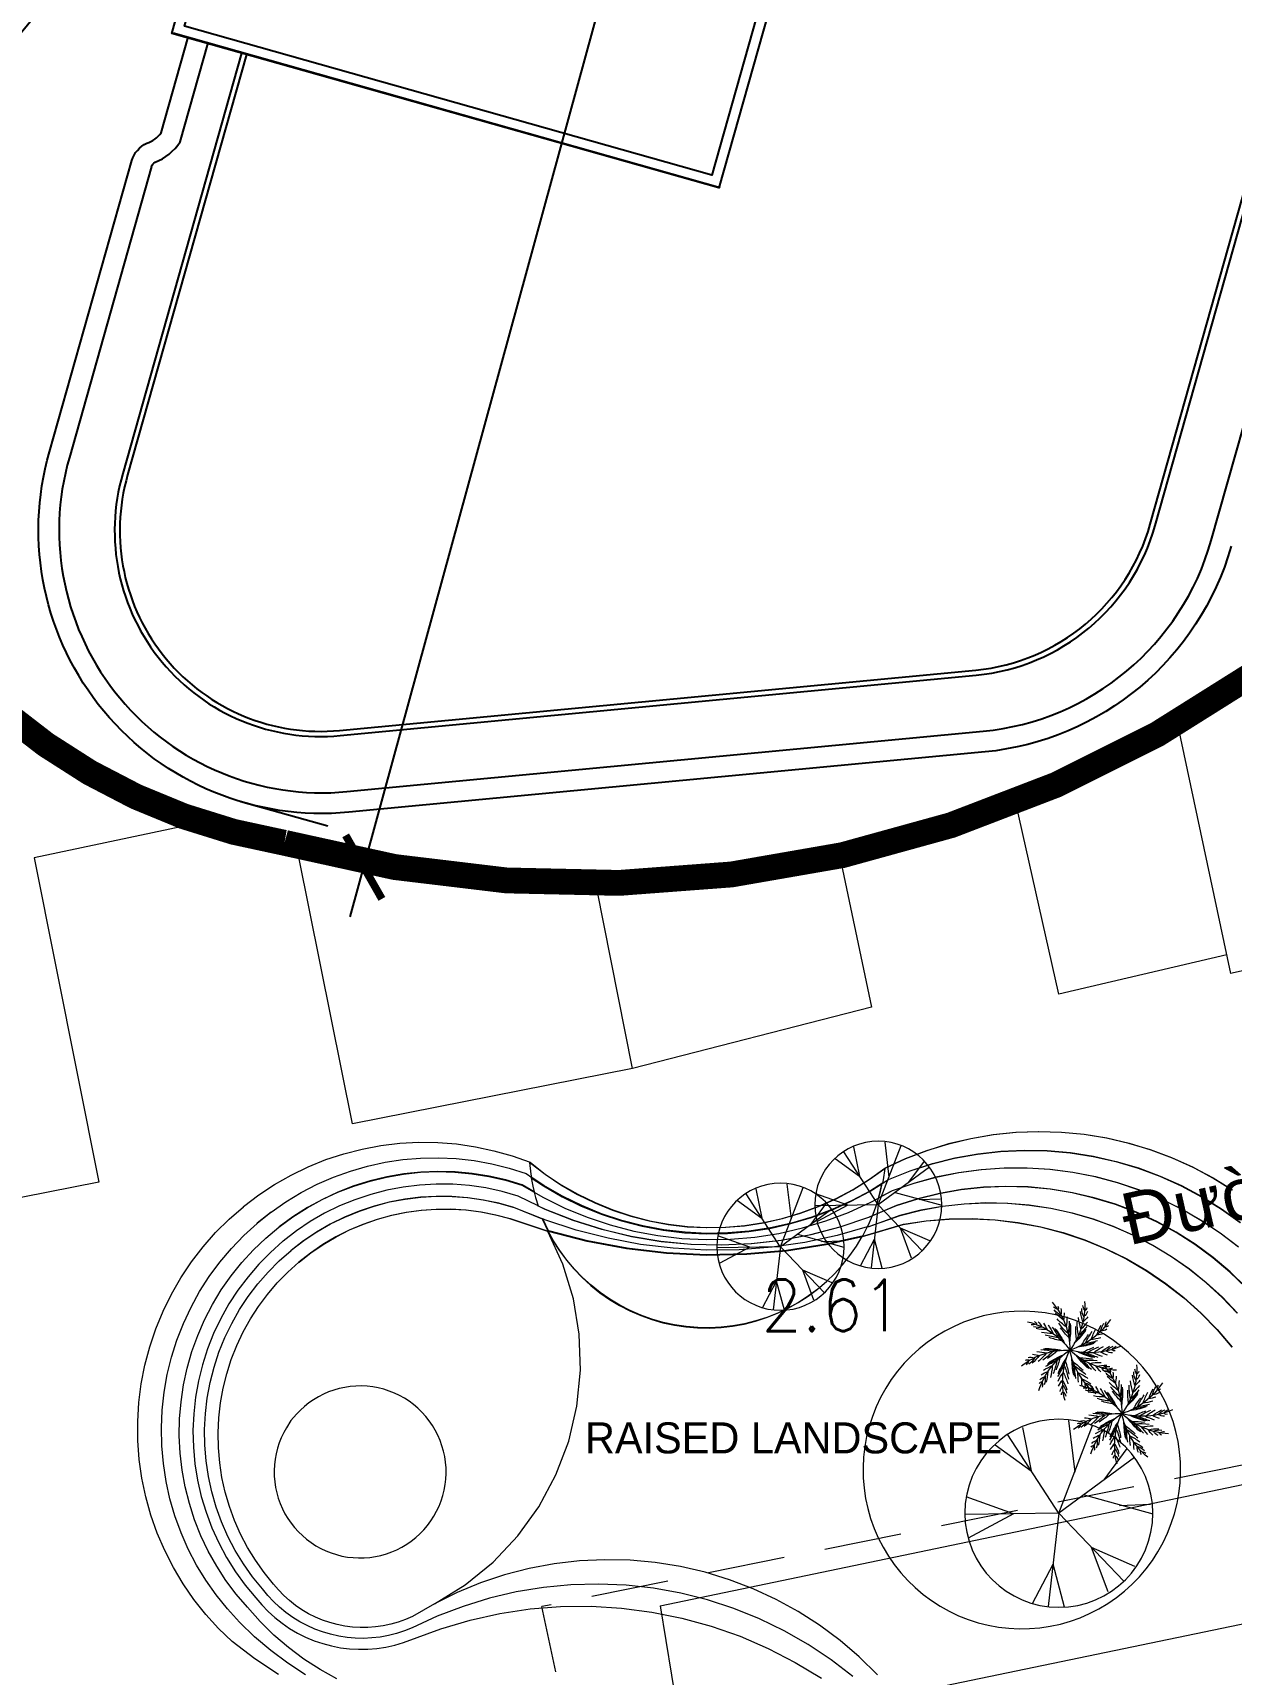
# Model space of a CAD drawing. Header units: millimetres. Extents: x 583747 to 596192, y 2304962 to 2309584.
# Drawn here: x 595643.14 to 595666.33, y 2307236.11 to 2307267.86 of the extents above; entities that cross this region are included whole.
import ezdxf
from ezdxf.enums import TextEntityAlignment as Align
from ezdxf.xclip import XClip

# ---------------------------------------------------------------- set-up
doc = ezdxf.new("R2010")
doc.units = ezdxf.units.MM
doc.set_wipeout_variables(frame=1)
for name, pattern in [('CONTINOUS', [0]), ('DASH', [0.35, 0.25, -0.1]), ('{Long Duong}', [2.3, 1.5, -0.8])]:
    doc.linetypes.add(name, pattern=pattern)
doc.layers.get('DEFPOINTS').update_dxf_attribs({"color": 5})
for name, color, linetype in [('A-ANNO-ROOM', 50, 'Continuous'), ('A-GLAZ', 135, 'Continuous'), ('A-WALL', 11, 'Continuous'), ('A-WALL-PATT', 251, 'Continuous'), ('AFP-KERB-LINE', 2, 'Continuous'), ('ccu11-Dim', 8, 'Continuous'), ('ccu12-Thay', 7, 'Continuous'), ('KT-Kich thuoc', 159, 'Continuous'), ('Xref_NT1+NT2_MBDV Cot vach_220729$0$ccu12-Thay', 7, 'Continuous')]:
    doc.layers.add(name, color=color, linetype=linetype)
doc.layers.add('A-TREES', color=7, linetype='Continuous', lineweight=5, true_color=0x4b833f)
for name, color, linetype, lineweight in [('Code Cao do', 7, 'Continuous', 0), ('D-building block', 8, 'Continuous', 13), ('Duong RG Thua', 7, 'Continuous', 0), ('Ghi chu nha', 7, 'Continuous', 0), ('KT-DV', 7, 'Continuous', 0), ('KT-NEN', 250, 'Continuous', 0), ('KT-Net thay', 7, 'Continuous', 20), ('KT-TMB', 7, 'Continuous', 0), ('Level 15', 7, 'Continuous', 0), ('Long Duong_ Phan Cach chat lieu rair mat', 7, 'Continuous', 0)]:
    doc.layers.add(name, color=color, linetype=linetype, lineweight=lineweight)
doc.styles.add('220126_HDN_HBA typical plan$0$211210_HDN_HBA_TYPICAL PLAN CORE OPT 1$0$HBA-Text', font='GOTHIC.TTF')
doc.styles.add('Arial Narrow', font='ARIALN.TTF')
doc.styles.add('Style-.VnArial', font='')
doc.styles.add('Style-STANDARD', font='STANDARD.shx')
doc.styles.get('Style-.VnArial').set_extended_font_data('.VnArial')
doc.dimstyles.new('CCU_1-1', dxfattribs={"dimtxt": 2, "dimasz": 1, "dimexe": 1, "dimexo": 2, "dimgap": 0.5, "dimtad": 1, "dimdec": 0, "dimdsep": 46, "dimtxsty": 'Arial Narrow', "dimblk": 'ARCHTICK', "dimcen": -1, "dimdle": 1, "dimclrd": 256, "dimclre": 256, "dimclrt": 3, "dimadec": 0, "dimazin": 2, "dimtfac": 0.1, "dimtdec": 0, "dimtix": 1, "dimtmove": 2, "dimatfit": 1, "dimfxl": 1, "dimtvp": 0.833333, "dimtolj": 1, "dimtzin": 12, "dimarcsym": 0})

# ---------------------------------------------------------------- blocks, each defined once
blk = doc.blocks.new('wwww1')
at = {"layer": 'Duong RG Thua', "color": 7, "lineweight": 0}
for p, q in [((595656.793, 2307293.707), (595666.15, 2307249.713)), ((595650.771, 2307289.09), (595659.204, 2307249.057)), ((595654.272, 2307253.671), (595646.642, 2307288.458)), ((595662.826, 2307249.309), (595658.236, 2307269.735)), ((595653.756, 2307252.042), (595654.272, 2307253.671)), ((595681.641, 2307253.044), (595666.15, 2307249.713)), ((595647.917, 2307252.984), (595643, 2307251.946)), ((595649.163, 2307246.805), (595647.917, 2307252.984)), ((595643, 2307251.946), (595644.254, 2307245.673)), ((595654.578, 2307247.87), (595653.756, 2307252.042)), ((595666.08, 2307250.071), (595662.826, 2307249.309)), ((595659.204, 2307249.057), (595654.578, 2307247.87)), ((595654.578, 2307247.87), (595649.163, 2307246.805)), ((595644.254, 2307245.673), (595637.547, 2307244.355)), ((595655.543, 2307234.885), (595695.585, 2307243.169))]:
    blk.add_line(p, q, dxfattribs=at)
at = {"layer": 'Duong RG Thua', "color": 7, "linetype": 'Continuous', "lineweight": 0}
for q in [(595692.977, 2307245.355), (595655.543, 2307234.885)]:
    blk.add_line((595655.113, 2307237.48), q, dxfattribs=at)
at = {"layer": 'Long Duong_ Phan Cach chat lieu rair mat', "color": 4, "linetype": '{Long Duong}', "lineweight": 0}
for p in [(595700.352, 2307247.065), (595666.231, 2307175.504)]:
    blk.add_line(p, (595652.824, 2307237.463), dxfattribs=at)
at = {"layer": 'Code Cao do', "color": 6, "linetype": 'Continuous', "lineweight": 0, "style": 'Style-STANDARD'}
for s, p in [('3.00', (595659.931, 2307265.796)), ('2.88', (595649.006, 2307255.234))]:
    blk.add_text(s, height=1, rotation=359.9973, dxfattribs=at).set_placement(p, align=Align.MIDDLE_LEFT)
at = {"layer": 'Code Cao do', "color": 212, "linetype": 'Continuous', "lineweight": 0, "style": 'Style-STANDARD'}
blk.add_text('2.61', height=1, rotation=359.9973, dxfattribs=at).set_placement((595657.075, 2307243.29), align=Align.MIDDLE_LEFT)
at = {"layer": 'Ghi chu nha', "color": 7, "linetype": 'Continuous', "lineweight": 0, "style": 'Style-.VnArial'}
for s, rotation, p in [('l¸n xe', 359.9973, (595642.866, 2307265.348)), ('l¸n t«n', 359.9973, (595661.769, 2307263.5)), ('§\xadêng bª t«ng', 12.6993, (595668.685, 2307245.975))]:
    blk.add_text(s, height=1, rotation=rotation, dxfattribs=at).set_placement(p, align=Align.MIDDLE_CENTER)
blk = doc.blocks.new('NEN')
at = {"layer": 'Level 15', "color": 240, "linetype": 'DASH', "lineweight": 13, "ltscale": 5, "true_color": 0xed1f24, "const_width": 0.5, "flags": 128}
blk.add_lwpolyline([(595682.634, 2307317.629), (595677.108, 2307338.736), (595668.702, 2307341.648), (595657.199, 2307332.945), (595633.733, 2307315.075), (595610.101, 2307298.024, 0.685011), (595643.311, 2307173.379), (595664.098, 2307171.161), (595705.748, 2307172.441), (595712.065, 2307180.508), (595682.634, 2307317.629)], format="xyb", close=True, dxfattribs=at)
at = {"layer": 'Level 15', "color": 152, "linetype": 'DASH', "lineweight": 13, "ltscale": 5, "true_color": 0x2776bb, "const_width": 0.01, "flags": 128}
blk.add_lwpolyline([(595676.796, 2307316.238), (595672.115, 2307334.115), (595669.766, 2307334.929), (595660.826, 2307328.166), (595637.307, 2307310.255), (595613.624, 2307293.167, 0.684877), (595643.957, 2307179.345), (595664.326, 2307177.171), (595702.756, 2307178.352), (595705.609, 2307181.996)], format="xyb", close=True, dxfattribs=at)
blk = doc.blocks.new('road')
at = {"layer": 'AFP-KERB-LINE', "elevation": 0}
blk.add_lwpolyline([(3572174, 1147849), (3572047, 1147798), (3551626, 1142723, -0.685086), (3475557, 1251490)], format="xyb", dxfattribs=at)
blk = doc.blocks.new('Raised Landscape')
blk.add_lwpolyline([(25037, 4493), (25038, 4492), (25822, 4228), (26622, 4017), (27434, 3861), (28255, 3759), (29081, 3714), (29908, 3725), (30732, 3791), (31493, 3905)])
at = {"layer": 'D-building block', "linetype": 'CONTINOUS', "ltscale": 10000}
for points in [[(18798, -4215), (18334, -3858), (17896, -3469), (17636, -3177), (17395, -2868), (17175, -2543), (16977, -2205), (16802, -1854), (16651, -1493), (16523, -1122), (16421, -744), (16344, -360), (16293, 29), (16267, 420), (16268, 812), (16294, 1203), (16346, 1591), (16424, 1976), (16527, 2354), (16655, 2724), (16807, 3085), (16983, 3436), (17182, 3773), (17402, 4097), (17644, 4406), (17905, 4698), (18185, 4972), (18483, 5227), (18797, 5461), (18803, 5466), (19132, 5679), (19474, 5870), (19828, 6038), (20193, 6182), (20566, 6302), (20946, 6396), (21332, 6465), (21721, 6509), (22113, 6527), (22505, 6518), (22895, 6484), (23282, 6424), (23665, 6339), (24040, 6228), (24408, 6092), (24766, 5933), (25060, 5669), (25372, 5425), (25699, 5203), (26040, 5004), (26394, 4827), (26759, 4675), (27133, 4548), (27515, 4447), (27903, 4371), (28296, 4322), (28690, 4300), (29086, 4304), (29480, 4334), (29871, 4391), (30257, 4474), (30637, 4584), (31009, 4718), (31371, 4877), (31721, 5061), (32058, 5267), (32499, 5431), (32950, 5566), (33408, 5671), (33872, 5746), (34341, 5790), (34811, 5803), (35281, 5785), (35749, 5736), (36212, 5656), (36670, 5546), (37119, 5406), (37558, 5237), (37984, 5040), (38397, 4815), (38795, 4563), (39174, 4285)], [(39170, 4281), (38790, 4559), (38393, 4810), (37980, 5036), (37553, 5233), (37114, 5402), (36665, 5542), (36208, 5652), (35744, 5731), (35276, 5780), (34806, 5798), (34336, 5785), (33868, 5741), (33403, 5667), (32945, 5562), (32494, 5427), (32053, 5263)], [(19363, 5309), (19058, 5101), (19052, 5096), (19057, 5100), (19357, 5305), (19363, 5309), (19680, 5497), (20010, 5664), (20349, 5808), (20698, 5931), (21054, 6030), (21415, 6105), (21781, 6157), (22149, 6185), (22518, 6188), (22887, 6168), (23253, 6123), (23616, 6054), (23973, 5962), (24324, 5846), (24666, 5708), (24776, 5621), (24769, 5688), (24761, 5929), (25055, 5665), (25366, 5421), (25693, 5199), (26035, 4999), (26388, 4823), (26753, 4671), (27128, 4544), (27510, 4443), (27898, 4367), (28290, 4318), (28685, 4295), (29080, 4299), (29475, 4330), (29866, 4387), (30252, 4470), (30632, 4579), (31004, 4714), (31366, 4873), (31716, 5056), (32053, 5263), (32001, 5027), (31981, 4959), (32117, 5031), (32575, 5175), (33041, 5288), (33513, 5370), (33990, 5419), (34469, 5438), (34948, 5423), (35426, 5378), (35899, 5300), (36366, 5191), (36824, 5050), (37273, 4880), (37708, 4680), (38130, 4452), (38535, 4195), (38923, 3913), (39290, 3605)], [(19355, -4264), (19007, -4001), (18677, -3714), (18367, -3407), (18078, -3079), (17849, -2789), (17640, -2485), (17451, -2168), (17283, -1839), (17137, -1500), (17014, -1152), (16913, -796), (16837, -435), (16784, -70), (16755, 298), (16750, 668), (16770, 1036), (16814, 1403), (16881, 1766), (16972, 2124), (17087, 2475), (17224, 2818), (17384, 3151), (17565, 3473), (17766, 3782), (17988, 4078), (18228, 4358), (18486, 4622), (18761, 4868), (19052, 5096)], [(24803, 5320), (24567, 5482), (24236, 5608), (23899, 5712), (23555, 5794), (23207, 5852), (22855, 5888), (22502, 5900), (22149, 5889), (21797, 5855), (21449, 5798), (21104, 5718), (20766, 5616), (20436, 5491), (20114, 5346), (19802, 5179), (19503, 4992), (19497, 4988), (19796, 5174), (20108, 5341), (20430, 5487), (20760, 5612), (21099, 5714), (21443, 5794), (21791, 5851), (22143, 5885), (22496, 5896), (22849, 5884), (23201, 5848), (23549, 5789), (23893, 5708), (24231, 5604), (24561, 5478), (24805, 5311), (24975, 5194), (25407, 4939), (25856, 4714), (26319, 4521), (26794, 4359), (27279, 4229), (27772, 4134), (28270, 4071), (28771, 4043), (29273, 4049), (29774, 4089), (30270, 4164), (30760, 4271), (31242, 4412), (31713, 4586), (31881, 4661), (31929, 4791), (31977, 4955), (32112, 5027), (32570, 5171), (33036, 5284), (33508, 5365), (33985, 5415), (34464, 5433), (34944, 5419), (35421, 5373), (35894, 5296), (36361, 5186), (36820, 5046), (37268, 4876), (37704, 4676), (38126, 4447), (38531, 4191), (38918, 3908), (39286, 3600)], [(24765, 5613), (25003, 5426), (25369, 5177), (25751, 4954), (26147, 4756), (26555, 4586), (26974, 4444), (27402, 4330), (27836, 4246), (28275, 4191), (28717, 4166), (29159, 4171), (29600, 4205), (30038, 4270), (30470, 4363), (30895, 4486), (31311, 4637), (31716, 4816), (31972, 4951), (31977, 4955), (31981, 4959), (31726, 4825), (31321, 4646), (30905, 4495), (30480, 4372), (30048, 4278), (29610, 4214), (29169, 4179), (28727, 4175), (28285, 4200), (27847, 4255), (27412, 4339), (26985, 4452), (26566, 4595), (26158, 4765), (25762, 4962), (25380, 5186), (25014, 5435), (24776, 5621), (24771, 5617), (24765, 5613), (24783, 5439), (24803, 5320), (24805, 5311), (24823, 5201), (24864, 5028), (24467, 5257), (24145, 5376), (23816, 5473), (23481, 5548), (23142, 5600), (22800, 5630), (22457, 5636), (22115, 5620), (21774, 5581), (21436, 5519), (21104, 5434), (20777, 5328), (20459, 5200), (20150, 5051), (19852, 4881), (19565, 4692), (19559, 4688), (19286, 4480), (19027, 4255), (18785, 4012), (18558, 3754), (18350, 3482), (18160, 3196), (17990, 2898), (17840, 2589), (17711, 2271), (17604, 1945), (17519, 1613), (17456, 1275), (17416, 934), (17399, 592), (17405, 249), (17433, -93), (17485, -433), (17559, -768), (17656, -1097), (17774, -1419), (17913, -1733), (18073, -2036), (18254, -2328), (18453, -2608), (18563, -2761), (18683, -2906), (18813, -3042), (18952, -3169), (19099, -3287), (19254, -3394), (19415, -3491), (19583, -3576), (19757, -3650), (19935, -3711), (20116, -3761), (20301, -3798), (20488, -3822), (20676, -3833), (20864, -3832), (21052, -3818), (21239, -3791), (21423, -3751), (22209, -3524), (22826, -3391), (23449, -3302), (24078, -3256), (24708, -3253), (25337, -3295), (25962, -3380), (26579, -3507), (27186, -3678), (27780, -3890), (28357, -4142), (28916, -4435), (29453, -4765), (29965, -5131)], [(39307, 2258), (39001, 2602), (38672, 2924), (38322, 3224), (37953, 3499), (37567, 3749), (37164, 3972), (36747, 4168), (36318, 4335), (35879, 4473), (35431, 4581), (34977, 4659), (34519, 4706), (34059, 4722), (33599, 4707), (33140, 4661), (32686, 4585), (32238, 4478), (31727, 4307), (31722, 4303), (31643, 4277), (31041, 4122), (30429, 4010), (29811, 3941), (29189, 3915), (28567, 3934), (27948, 3996), (27335, 4101), (26731, 4249), (26138, 4440), (25561, 4671), (25001, 4942), (24859, 5024), (24864, 5028), (25006, 4947), (25566, 4675), (26144, 4444), (26736, 4254), (27340, 4105), (27953, 4000), (28572, 3938), (29194, 3920), (29816, 3945), (30434, 4014), (31046, 4126), (31648, 4281), (31727, 4307), (31744, 4340), (31841, 4560), (31877, 4659), (31882, 4663), (32176, 4795), (32634, 4915), (33099, 5004), (33569, 5063), (34042, 5092), (34515, 5089), (34987, 5055), (35456, 4990), (35920, 4895), (36377, 4769), (36824, 4614), (37260, 4430), (37683, 4217), (38092, 3977), (38484, 3712), (38857, 3421), (39211, 3106)], [(39207, 3101), (38853, 3416), (38479, 3707), (38088, 3973), (37679, 4213), (37256, 4425), (36820, 4609), (36372, 4765), (35916, 4890), (35452, 4986), (34983, 5050), (34510, 5084), (34037, 5087), (33564, 5059), (33094, 5000), (32629, 4910), (32171, 4790), (31877, 4659), (31924, 4787), (31972, 4951)], [(31123, -5144), (30778, -4750), (30407, -4381), (30011, -4038), (29593, -3723), (29154, -3438), (28697, -3183), (28223, -2961), (27735, -2771), (27235, -2615), (26726, -2494), (26210, -2408), (25689, -2358), (25166, -2343), (24642, -2365), (24122, -2422), (23607, -2515), (23099, -2643), (22602, -2805), (22116, -3001), (22777, -2660), (23387, -2235), (23937, -1734), (24416, -1165), (24816, -538), (25130, 136), (25353, 845), (25481, 1577), (25513, 2320), (25446, 3061), (25283, 3787), (25026, 4484), (25120, 4278), (25235, 4066), (25363, 3862), (25505, 3666), (25659, 3480), (25825, 3305), (26002, 3141), (26190, 2989), (26387, 2850), (26592, 2724), (26806, 2611), (27026, 2513), (27253, 2429), (27484, 2361), (27720, 2308), (27958, 2270), (28198, 2248), (28440, 2242), (28681, 2251), (28921, 2277), (29159, 2318), (29393, 2375), (29624, 2447), (29849, 2533), (30068, 2635), (30280, 2750), (30484, 2880), (30679, 3022), (30864, 3177), (30866, 3179), (31038, 3343), (31202, 3521), (31353, 3709), (31485, 3896), (31490, 3901), (31493, 3905), (31497, 3911), (31600, 4080), (31605, 4085), (30972, 3955), (30297, 3863), (29617, 3815), (28936, 3813), (28256, 3855), (27580, 3943), (26912, 4074), (26253, 4250), (25608, 4469), (24979, 4729), (24939, 4749), (24934, 4744), (24362, 5027), (24056, 5138), (23744, 5229), (23426, 5300), (23104, 5348), (22780, 5376), (22455, 5382), (22130, 5366), (21806, 5328), (21486, 5270), (21171, 5190), (20861, 5089), (20559, 4968), (20266, 4827), (19983, 4667), (19710, 4488), (19716, 4493), (19989, 4671), (20272, 4831), (20565, 4972), (20867, 5093), (21177, 5194), (21492, 5274), (21812, 5333), (22136, 5370), (22461, 5386), (22786, 5380), (23110, 5353), (23432, 5304), (23750, 5234), (24062, 5143), (24368, 5031), (24939, 4749), (24945, 4732), (25031, 4506), (25037, 4493), (25031, 4489), (25026, 4484), (24263, 4801), (23971, 4902), (23673, 4984), (23371, 5046), (23065, 5088), (22757, 5110), (22448, 5111), (22140, 5092), (21833, 5053), (21530, 4993), (21232, 4914), (20939, 4815), (20654, 4697), (20377, 4560), (20110, 4405), (19853, 4233), (19859, 4237), (20116, 4409), (20383, 4564), (20660, 4701), (20945, 4819), (21238, 4918), (21536, 4998), (21839, 5057), (22145, 5097), (22454, 5116), (22763, 5114), (23071, 5093), (23377, 5051), (23679, 4989), (23977, 4907), (24269, 4805), (25031, 4489), (25025, 4502), (24939, 4727), (24934, 4744)], [(19996, -4394), (19664, -4178), (19347, -3939), (19047, -3679), (18765, -3400), (18504, -3101), (18263, -2786), (18054, -2501), (17864, -2203), (17695, -1893), (17546, -1573), (17418, -1243), (17312, -906), (17229, -563), (17169, -214), (17131, 137), (17117, 490), (17126, 843), (17159, 1195), (17214, 1544), (17292, 1889), (17393, 2227), (17516, 2559), (17660, 2881), (17825, 3193), (18011, 3494), (18215, 3782), (18439, 4056), (18680, 4315), (18937, 4557), (19210, 4781), (19497, 4988)], [(30618, -5142), (30194, -4763), (29744, -4413), (29272, -4095), (28780, -3810), (28269, -3558), (27742, -3343), (27202, -3163), (26650, -3021), (26091, -2917), (25525, -2851), (24956, -2823), (24387, -2835), (23820, -2885), (23258, -2973), (22703, -3100), (22158, -3264), (21625, -3465), (21461, -3516), (21293, -3556), (21124, -3586), (20952, -3603), (20780, -3610), (20608, -3605), (20437, -3588), (20267, -3560), (20099, -3521), (19935, -3471), (19774, -3410), (19617, -3338), (19466, -3256), (19320, -3165), (19181, -3064), (19048, -2953), (18924, -2835), (18807, -2708), (18699, -2573), (18601, -2432), (18416, -2165), (18248, -1886), (18100, -1596), (17972, -1297), (17863, -990), (17775, -677), (17709, -358), (17663, -36), (17639, 289), (17637, 614), (17656, 939), (17697, 1262), (17759, 1581), (17842, 1896), (17946, 2204), (18070, 2505), (18214, 2797), (18377, 3079), (18559, 3349), (18758, 3607), (18973, 3850), (19205, 4079), (19451, 4292), (19710, 4488)], [(30866, 3179), (30683, 3026), (30489, 2884), (30285, 2755), (30073, 2639), (29854, 2538), (29629, 2451), (29398, 2379), (29164, 2323), (28926, 2281), (28686, 2256), (28445, 2246), (28204, 2253), (27963, 2274), (27725, 2312), (27489, 2365), (27258, 2434), (27032, 2517), (26811, 2616), (26598, 2728), (26392, 2854), (26195, 2994), (26008, 3146), (25830, 3310), (25665, 3485), (25510, 3671), (25369, 3866), (25240, 4070), (25126, 4283), (25031, 4489), (25033, 4488), (25816, 4223), (26616, 4013), (27429, 3856), (28250, 3755), (29076, 3710), (29903, 3720), (30727, 3787), (31490, 3901), (31546, 3909), (32354, 4086), (32828, 4122), (33303, 4126), (33778, 4098), (34249, 4037), (34715, 3945), (35174, 3821), (35624, 3667), (36062, 3482), (36487, 3268), (36896, 3026), (37288, 2757), (37660, 2462), (38012, 2143), (38342, 1800), (38647, 1436), (38927, 1052)], [(39303, 2254), (38997, 2598), (38668, 2920), (38318, 3219), (37949, 3495), (37562, 3745), (37159, 3968), (36743, 4164), (36313, 4331), (35874, 4469), (35426, 4577), (34972, 4655), (34514, 4702), (34054, 4718), (33594, 4703), (33136, 4657), (32681, 4581), (32233, 4474), (31722, 4303), (31627, 4121), (31605, 4085), (31639, 4092), (32296, 4272), (32739, 4348), (33186, 4395), (33635, 4412), (34084, 4399), (34531, 4357), (34975, 4286), (35413, 4186), (35843, 4057), (36264, 3901), (36674, 3716), (37071, 3506), (37453, 3270), (37819, 3009), (38167, 2724), (38495, 2418), (38803, 2090), (39088, 1743)], [(39084, 1739), (38799, 2086), (38491, 2413), (38163, 2720), (37815, 3004), (37449, 3265), (37067, 3501), (36670, 3712), (36260, 3896), (35839, 4053), (35408, 4182), (34970, 4282), (34527, 4353), (34079, 4395), (33630, 4407), (33181, 4390), (32734, 4344), (32292, 4268), (31634, 4087), (31600, 4080)], [(22116, -3001), (21646, -3230), (21496, -3283), (21342, -3325), (21187, -3356), (21029, -3377), (20871, -3388), (20712, -3388), (20553, -3377), (20396, -3355), (20240, -3323), (20087, -3281), (19937, -3228), (19791, -3165), (19650, -3093), (19513, -3012), (19383, -2921), (19259, -2822), (19141, -2715), (19032, -2600), (18930, -2478), (18836, -2349), (18660, -2096), (18501, -1831), (18360, -1556), (18237, -1273), (18133, -982), (18049, -685), (17984, -383), (17940, -77), (17916, 231), (17912, 540), (17929, 848), (17966, 1155), (18023, 1458), (18100, 1757), (18197, 2051), (18313, 2337), (18447, 2615), (18600, 2884), (18770, 3141), (18957, 3387), (19159, 3621), (19377, 3840), (19609, 4044), (19853, 4233)], [(31485, 3896), (31541, 3905), (32349, 4082), (32823, 4118), (33298, 4122), (33773, 4093), (34244, 4033), (34711, 3940), (35170, 3817), (35620, 3662), (36058, 3478), (36482, 3264), (36892, 3022), (37283, 2753), (37656, 2458), (38008, 2138), (38338, 1795), (38643, 1431), (38923, 1047)]]:
    blk.add_lwpolyline(points, dxfattribs=at)
for points in [[(36506, -3673), (36666, -3530), (36817, -3378), (36957, -3216), (37086, -3045), (37204, -2866), (37310, -2679), (37404, -2486), (37484, -2288), (37552, -2084), (37606, -1877), (37646, -1666), (37673, -1453), (37686, -1239), (37684, -1025), (37669, -811), (37639, -599), (37596, -389), (37539, -182), (37469, 20), (37385, 218), (37289, 410), (37181, 594), (37061, 772), (36929, 941), (36786, 1101), (36634, 1252), (36472, 1392), (36301, 1522), (36122, 1639), (35935, 1745), (35742, 1839), (35544, 1920), (35340, 1987), (35133, 2041), (34922, 2082), (34710, 2108), (34496, 2121), (34281, 2119), (34067, 2104), (33855, 2074), (33645, 2031), (33438, 1974), (33236, 1904), (33038, 1821), (32847, 1724), (32662, 1616), (32484, 1496), (32315, 1364), (32155, 1222), (32004, 1069), (31864, 907), (31735, 736), (31617, 557), (31511, 370), (31417, 177), (31337, -21), (31269, -225), (31215, -432), (31175, -643), (31148, -855), (31135, -1069), (31137, -1284), (31152, -1498), (31182, -1710), (31225, -1920), (31282, -2127), (31352, -2329), (31436, -2527), (31532, -2718), (31640, -2903), (31760, -3081), (31892, -3250), (32035, -3410), (32187, -3561), (32349, -3701), (32520, -3830), (32699, -3948), (32886, -4054), (33079, -4148), (33277, -4228), (33481, -4296), (33688, -4350), (33899, -4390), (34112, -4417), (34326, -4429), (34540, -4428), (34754, -4413), (34966, -4383), (35176, -4340), (35383, -4283), (35585, -4213), (35783, -4129), (35974, -4033), (36159, -3925), (36337, -3804)], [(19448, 987), (19342, 848), (19279, 751), (19221, 650), (19171, 545), (19127, 438), (19090, 328), (19061, 215), (19039, 101), (19025, -14), (19018, -130), (19019, -246), (19027, -362), (19043, -477), (19066, -590), (19097, -702), (19135, -812), (19180, -919), (19233, -1023), (19291, -1123), (19356, -1219), (19428, -1311), (19505, -1397), (19587, -1479), (19675, -1555), (19768, -1625), (19865, -1689), (19966, -1746), (20070, -1797), (20178, -1840), (20288, -1877), (20400, -1906), (20514, -1928), (20629, -1943), (20745, -1949), (20861, -1949), (20977, -1940), (21092, -1924), (21206, -1901), (21318, -1870), (21428, -1832), (21534, -1787), (21638, -1735), (21738, -1676), (21834, -1611), (21926, -1540), (22013, -1462), (22094, -1380), (22170, -1292), (22240, -1199), (22304, -1103), (22362, -1002), (22412, -897), (22456, -790), (22492, -679), (22522, -567), (22544, -453), (22558, -338), (22565, -222), (22564, -106), (22556, 10), (22540, 125), (22516, 239), (22486, 351), (22447, 460), (22402, 567), (22350, 671), (22292, 771), (22226, 867), (22155, 959), (22078, 1046), (21995, 1127), (21908, 1203), (21815, 1273), (21718, 1337), (21617, 1394), (21513, 1445), (21405, 1489), (21295, 1525), (21183, 1554), (21068, 1576), (20953, 1591), (20837, 1598), (20721, 1597), (20606, 1588), (20491, 1572), (20377, 1549), (20265, 1518), (20155, 1480), (20048, 1435), (19945, 1383), (19844, 1324), (19748, 1259), (19657, 1188), (19570, 1111)]]:
    blk.add_lwpolyline(points, close=True, dxfattribs=at)
blk = doc.blocks.new('Tree')
for p, q in [((487974, 311902), (487960, 312449)), ((487324, 312329), (487470, 311867)), ((487813, 311436), (488148, 312404)), ((487974, 311902), (488380, 312288)), ((487050, 312107), (487470, 311867)), ((487819, 311432), (487178, 312231)), ((486823, 311654), (487333, 311413)), ((487813, 311436), (486790, 311387)), ((486977, 310843), (487813, 311436)), ((487813, 311436), (487804, 311436)), ((487813, 311436), (487813, 311444)), ((487813, 311436), (487813, 311427)), ((487813, 311436), (487821, 311436)), ((487813, 311436), (488815, 311227)), ((487813, 311436), (488295, 310532)), ((488836, 311401), (488359, 311322)), ((487536, 311239), (487499, 310462)), ((488763, 311057), (488359, 311322)), ((487313, 311081), (486910, 310952)), ((487524, 310836), (487406, 310519)), ((488054, 310984), (488456, 310663)), ((488054, 310984), (488100, 310472))]:
    blk.add_line(p, q)
blk.add_circle((487813, 311436), 1024)
blk = doc.blocks.new('p014')
for centre, radius, start, end in [((4.41, 1.75), 4.75, 161.8706, 201.5936), ((2.54, 4.01), 4.75, 197.8706, 237.5936), ((-1.75, 2.24), 0.245, 209.7791, 269.0395), ((-2.32, 2.2), 0.566, 344.4321, 14.3515), ((-2.72, 1.79), 1.15, 353.4391, 21.0127), ((4.46, 4.8), 5.6, 206.1883, 211.1386), ((0.14, 2.69), 0.585, 182.879, 221.5346), ((-0.1, 2.84), 0.245, 173.7791, 233.0395), ((-2.8, 3.61), 2.98, 326.0526, 338.8318), ((-3.4, 3.43), 3.65, 327.5529, 339.111), ((-1.15, 3.04), 1.15, 317.4391, 345.0127), ((-0.59, 3.15), 0.566, 308.4321, 338.3515), ((-1.47, 2.25), 0.585, 218.879, 257.5346), ((0.79, 6.51), 5.6, 242.1883, 247.1386), ((1.06, 6.14), 5.6, 240.5673, 247.2107), ((-4.39, 1.27), 2.98, 2.0526, 14.8318), ((-4.77, 0.78), 3.65, 3.5529, 15.111), ((-5.67, -0.23), 4.92, 10.6755, 20.6307), ((-5.03, -0.54), 4.51, 13.0347, 23.4268), ((4.51, 3.91), 5.6, 202.9483, 211.3077), ((4.56, 3.62), 5.6, 201.6825, 211.4019), ((4.47, 4.34), 5.6, 204.5673, 211.2107), ((4.61, 3.41), 5.6, 200.5186, 211.4981), ((-4.72, 3.15), 4.92, 334.6755, 344.6307), ((-4.38, 2.52), 4.51, 337.0347, 347.4268), ((4.11, -2.38), 4.75, 110.1725, 149.8955), ((5.54, -1.51), 5.6, 148.8205, 159.8), ((5.67, -1.34), 5.6, 149.9844, 159.7037), ((5.86, -1.12), 5.6, 151.2501, 159.6096), ((-0.46, 5.66), 4.92, 282.9774, 292.9325), ((6.17, -0.82), 5.6, 152.8691, 159.5126), ((0.59, 4.8), 3.65, 275.8548, 287.4128), ((6.54, -0.53), 5.6, 154.4902, 159.4404), ((1.09, 4.44), 2.98, 274.3545, 287.1337), ((1.68, 2.79), 1.15, 265.741, 293.3146), ((2.19, 1.56), 0.585, 131.1808, 169.8364), ((2.16, 1.84), 0.245, 122.081, 181.3414), ((2.1, 2.41), 0.566, 256.734, 286.6534), ((-0.39, 4.73), 4.75, 234.9681, 274.6912), ((-3.09, 3.6), 4.75, 270.9681, 310.6912), ((-2.74, 0.73), 0.245, 246.8767, 306.1371), ((-3.18, 0.35), 0.566, 21.5297, 51.4491), ((-2.53, 0.91), 0.585, 255.9765, 294.6321), ((-3.25, -0.22), 1.15, 30.5366, 58.1102), ((-4.27, -1.63), 2.98, 39.1502, 51.9294), ((-3.3, 5.67), 5.6, 279.2858, 284.2361), ((-2.85, 5.54), 5.6, 277.6648, 284.3082), ((-4.28, -2.26), 3.65, 40.6505, 52.2085), ((-4.56, 1.33), 4.75, 304.0339, 343.7569), ((-2.43, 5.45), 5.6, 276.0458, 284.4052), ((-4.39, -3.6), 4.92, 47.7731, 57.7282), ((1.35, 5.81), 5.6, 238.9483, 247.3077), ((-3.68, -3.46), 4.51, 50.1322, 60.5244), ((1.56, 5.61), 5.6, 237.6825, 247.4019), ((1.73, 5.47), 5.6, 236.5186, 247.4981), ((-4.65, -0.93), 4.75, 331.6319, 11.355), ((2.04, -4.29), 4.75, 75.6722, 115.3952), ((-0.55, -4.71), 4.75, 43.6319, 83.355), ((-0.74, 5), 4.51, 285.3366, 295.7287), ((3.71, -4.38), 5.6, 114.3202, 125.2997), ((3.92, -4.31), 5.6, 115.4841, 125.2035), ((2.22, 4.54), 4.51, 250.8363, 261.2284), ((4.2, -4.24), 5.6, 116.7498, 125.1093), ((2.83, 4.92), 4.92, 248.4771, 258.4323), ((4.63, -4.17), 5.6, 118.3688, 125.0123), ((3.2, 3.62), 3.65, 241.3545, 252.9126), ((5.09, -4.13), 5.6, 119.9899, 124.9402), ((3.41, 3.04), 2.98, 239.8542, 252.6334), ((2.96, 1.35), 1.15, 231.2407, 258.8143), ((2.69, 0.04), 0.585, 96.6805, 135.3361), ((2.83, 0.29), 0.245, 87.5807, 146.8411), ((3.1, 0.79), 0.566, 222.2337, 252.1531), ((-2.78, -1.58), 0.566, 57.5297, 87.4491), ((-2.5, -2.08), 1.15, 66.5366, 94.1102), ((-2.49, -3.83), 2.98, 75.1502, 87.9294), ((-2.58, -0.75), 0.585, 291.9765, 330.6321), ((-2.13, -4.34), 3.65, 76.6505, 88.2085), ((-6, 2.65), 5.6, 315.2858, 320.2361), ((-1.43, -5.49), 4.92, 83.7731, 93.7282), ((-5.56, 2.8), 5.6, 313.6648, 320.3082), ((-2.14, 5.42), 5.6, 274.7801, 284.4994), ((-1.92, 5.41), 5.6, 273.6161, 284.5957), ((-0.95, -4.97), 4.51, 86.1322, 96.5244), ((-5.17, 2.98), 5.6, 312.0458, 320.4052), ((-4.92, 3.13), 5.6, 310.7801, 320.4994), ((-4.73, 3.24), 5.6, 309.6161, 320.5957), ((1.8, -5.39), 4.92, 116.8388, 126.794), ((1.92, -4.68), 4.51, 119.198, 129.5901), ((-5.96, -0.32), 5.6, 345.1116, 353.471), ((-5.83, -0.06), 5.6, 343.8458, 353.5652), ((-5.73, 0.14), 5.6, 342.6819, 353.6614), ((3.87, -3.26), 4.51, 146.796, 157.1882), ((-3.22, -3.49), 4.75, 7.6319, 47.355), ((-5.15, -2.54), 5.6, 10.2799, 21.2595), ((-5.13, -2.75), 5.6, 11.4439, 21.1632), ((-5.13, -3.05), 5.6, 12.7096, 21.069), ((-2.67, -5.08), 5.6, 46.2799, 57.2595), ((0.82, -5.68), 5.6, 82.2799, 93.2595), ((-2.54, -5.25), 5.6, 47.4439, 57.1632), ((5.04, -0.36), 4.51, 182.796, 193.1882), ((-2.36, -5.48), 5.6, 48.7096, 57.069), ((5.62, -0.78), 4.92, 180.4368, 190.392), ((1.03, -5.73), 5.6, 83.4439, 93.1632), ((4.29, 2.67), 4.51, 218.796, 229.1882), ((1.31, -5.82), 5.6, 84.7096, 93.069), ((5.01, 2.67), 4.92, 216.4368, 226.392), ((1.71, -5.99), 5.6, 86.3286, 92.972), ((4.64, 1.37), 3.65, 209.3143, 220.8723), ((2.12, -6.2), 5.6, 87.9496, 92.8999), ((4.51, 0.76), 2.98, 207.814, 220.5932), ((3.22, -0.43), 1.15, 199.2004, 226.774), ((2.3, -1.39), 0.585, 64.6403, 103.2959), ((2.55, -1.25), 0.245, 55.5404, 114.8009), ((-2.65, -1.02), 0.245, 282.8767, 342.1371), ((-0.96, -3.11), 1.15, 99.6024, 127.176), ((0, -4.57), 2.98, 108.2159, 120.9952), ((0.58, -4.8), 3.65, 109.7162, 121.2743), ((-1.76, -2.04), 0.585, 325.0423, 3.6979), ((-6.47, -1.06), 5.6, 348.3516, 353.3019), ((-6.19, -0.69), 5.6, 346.7306, 353.374), ((2.12, -4.05), 2.98, 135.814, 148.5932), ((2.74, -3.98), 3.65, 137.3143, 148.8723), ((4.09, -3.94), 4.92, 144.4368, 154.392), ((-5.25, -3.93), 5.6, 15.9496, 20.8999), ((-5.17, -3.48), 5.6, 14.3286, 20.972), ((4.56, -1.61), 3.65, 173.3143, 184.8723), ((-2.14, -5.85), 5.6, 50.3286, 56.972), ((4.09, -2.03), 2.98, 171.814, 184.5932), ((-1.93, -6.27), 5.6, 51.9496, 56.8999), ((2.36, -2.24), 1.15, 163.2004, 190.774), ((1.04, -2.48), 0.585, 28.6403, 67.2959), ((3.05, -0.97), 0.566, 190.1934, 220.1128), ((-1.47, -2.84), 0.566, 90.5954, 120.5148), ((-1.66, -2.3), 0.245, 315.9424, 15.2029), ((0.02, -3.2), 0.566, 118.1934, 148.1128), ((0.59, -3.2), 1.15, 127.2004, 154.774), ((-0.41, -2.81), 0.245, 343.5404, 42.8009), ((-0.61, -2.62), 0.585, 352.6403, 31.2959), ((1.9, -2.58), 0.566, 154.1934, 184.1128), ((1.32, -2.51), 0.245, 19.5404, 78.8009)]:
    blk.add_arc(centre, radius, start, end)
blk = doc.blocks.new('DV')
at = {"layer": 'A-WALL-PATT'}
h = blk.add_hatch(dxfattribs=at)
h.set_pattern_fill('LINE', color=256, scale=2500, angle=-360)
h.set_pattern_definition([(2e-11, (11775024.96, 889690.1), (-9e-11, 312.5), [])])
edge = h.paths.add_edge_path(flags=17)
edge.add_arc((615357, 127169), 4500, 166.4022, 254.1697)
edge.add_line((614129, 122840), (615334, 122498))
edge.add_line((615334, 122498), (613752, 116918))
edge.add_arc((623431, 114173), 10061, 164.1697, 183.9368)
edge.add_arc((634340, 113483), 20946, 180, 194.3481)
edge.add_arc((599561, 103238), 15343, -32.4281, 19.233, ccw=False)
edge.add_arc((619246, 88737), 9204, 137.0344, 185.8615)
edge.add_line((610091, 87797), (606227, 86965))
edge.add_arc((606859, 84032), 3000, 102.1643, 198.3749)
edge.add_line((604012, 83086), (602064, 88959))
edge.add_arc((618763, 88885), 16699, 139.5443, 179.746, ccw=False)
edge.add_arc((590726, 110597), 18797, 324.6449, 383.5483)
edge.add_arc((622949, 121885), 15461, 166.1903, 194.1476, ccw=False)
edge.add_line((607935, 125576), (610059, 124976))
edge.add_line((610059, 124976), (610983, 128227))
at = {"layer": 'A-GLAZ'}
blk.add_line((585907, 119507), (585907, 119507), dxfattribs=at)
blk.add_line((585907, 119507), (585907, 119507), dxfattribs=at)
blk.add_line((585907, 119507), (585907, 119507), dxfattribs=at)
for centre, radius, start, end in [((591787, 141176), 22452, 254.8176, 316.0447), ((587802, 130664), 11316, 224.6828, 260.3635)]:
    blk.add_arc(centre, radius, start, end, dxfattribs=at)
at = {"layer": 'A-TREES'}
for name, p, xscale, yscale, zscale, rotation in [('Tree', (1135857, 551133, 0), -1.2, 1.2, 1.199999999999996, 71.72236063323176), ('Tree', (1133965, 550321, 0), -1.2, 1.2, 1.199999999999996, 71.72236063323176), ('p014', (601110, 109689, 0), -304.9199999999864, 304.9199999999864, 304.9199999999859, 58.08847051086504), ('p014', (602116, 108461, 0), -304.9199999999864, 304.9199999999864, 304.9199999999859, 58.08847051086504), ('Tree', (1398038, 755897, 0), -1.776509766946553, 1.776509766946553, 1.776509766946549, 71.72236063323176)]:
    blk.add_blockref(name, p, dxfattribs=dict(at, xscale=xscale, yscale=yscale, zscale=zscale, rotation=rotation))
at = {"layer": 'AFP-KERB-LINE'}
ref = blk.add_blockref('road', (-3147123, 179596, 0), dxfattribs=dict(at, rotation=340.0000000045929))
XClip(ref).set_block_clipping_path([(3424978.7776903473, 904726.3076186823), (3853099.8617473282, 1060549.6388383387), (3670662.8681027722, 1561791.1594749615), (3242541.7840457913, 1405967.828255306)])
at = {"layer": 'AFP-KERB-LINE', "xscale": 0.9377138755166473, "yscale": 0.9377138755166473, "zscale": 0.9377138755166473, "rotation": 4.277364601611267}
blk.add_blockref('Raised Landscape', (567922, 106041), dxfattribs=at)
at = {"layer": 'A-ANNO-ROOM', "insert": (595762, 108290, 0), "char_height": 600, "width": 9148.39, "attachment_point": 2, "style": '220126_HDN_HBA typical plan$0$211210_HDN_HBA_TYPICAL PLAN CORE OPT 1$0$HBA-Text'}
blk.add_mtext('RAISED LANDSCAPE', dxfattribs=at)
blk = doc.blocks.new('WWWWW11')
blk.add_wipeout([(596238.135, 2307359.177), (596238.112, 2307358.978), (596238.078, 2307358.716), (596238.01, 2307358.37), (596237.953, 2307358.187), (596227.541, 2307321.466), (596225.718, 2307319.774), (596223.888, 2307318.406), (596221.272, 2307316.895), (596218.467, 2307315.746), (596214.963, 2307314.885), (596211.401, 2307314.597), (596208.01, 2307314.851), (596204.79, 2307315.525), (596202.528, 2307316.32), (596201.055, 2307317.162), (596199.346, 2307318.58), (596197.722, 2307320.106), (596196.232, 2307321.226), (596194.288, 2307322.379), (596192.496, 2307323.184), (596189.758, 2307324.012), (596187.206, 2307324.394), (596185.027, 2307324.442), (596182.964, 2307324.253), (596180.549, 2307323.732), (596178.912, 2307323.182), (596176.745, 2307322.177), (596174.837, 2307320.987), (596173.671, 2307320.088), (596170.806, 2307316.849), (596170.475, 2307317.123), (596163.925, 2307309.192), (596163.136, 2307308.52), (596162.383, 2307307.984), (596161.61, 2307307.523), (596160.942, 2307307.187), (596160.221, 2307306.884), (596151.877, 2307303.714), (596151.061, 2307303.454), (596150.167, 2307303.357), (596149.313, 2307303.441), (596148.472, 2307303.702), (596147.829, 2307304.045), (596147.216, 2307304.527), (596146.738, 2307305.062), (596146.284, 2307305.814), (596146.019, 2307306.542), (596145.89, 2307307.301), (596145.976, 2307309.171), (596146.12, 2307311.038), (596146.216, 2307312), (596146.449, 2307313.887), (596146.707, 2307315.571), (596146.909, 2307316.718), (596147.312, 2307318.709), (596147.737, 2307320.517), (596148.238, 2307322.392), (596148.59, 2307323.585), (596149.029, 2307324.965), (596149.23, 2307325.645), (596149.437, 2307326.089), (596149.633, 2307326.412), (596149.873, 2307326.735), (596177.482, 2307360.165), (596177.959, 2307360.691), (596178.621, 2307361.321), (596179.378, 2307361.927), (596180.095, 2307362.408), (596180.774, 2307362.794), (596181.461, 2307363.123), (596182.19, 2307363.328), (596183.089, 2307363.441), (596183.95, 2307363.414), (596185.041, 2307363.184), (596185.896, 2307362.832), (596186.562, 2307362.432), (596186.918, 2307362.161), (596192.912, 2307357.211), (596193.435, 2307356.817), (596194.214, 2307356.4), (596195.057, 2307356.125), (596195.899, 2307356.006), (596197.145, 2307356.092), (596198.149, 2307356.402), (596198.911, 2307356.81), (596199.709, 2307357.456), (596200.292, 2307358.152), (596200.69, 2307358.837), (596200.997, 2307359.651), (596206.716, 2307380.054), (596207.051, 2307380.862), (596207.414, 2307381.472), (596207.767, 2307381.933), (596208.101, 2307382.291), (596208.485, 2307382.634), (596222.62, 2307394.116), (596223.05, 2307394.397), (596223.519, 2307394.642), (596224.107, 2307394.869), (596224.88, 2307395.053), (596225.678, 2307395.117), (596226.583, 2307395.042), (596227.421, 2307394.826), (596228.205, 2307394.479), (596228.764, 2307394.126), (596229.423, 2307393.561), (596229.994, 2307392.876), (596230.384, 2307392.219), (596230.659, 2307391.557), (596238.097, 2307360.41), (596238.134, 2307360.1), (596238.152, 2307359.797), (596238.152, 2307359.473)]).translate(0, 0, -0.044)
at = {"layer": 'A-GLAZ', "const_width": 0.5}
blk.add_lwpolyline([(596237.95, 2307358.188), (596227.538, 2307321.467), (596227.538, 2307321.467, -0.273696), (596205.495, 2307315.382), (596205.495, 2307315.382), (596205.495, 2307315.382), (596205.495, 2307315.382, -0.156956), (596199.343, 2307318.581, 0.410793), (596172.967, 2307319.473), (596170.804, 2307316.85), (596170.472, 2307317.124), (596163.922, 2307309.193, -0.080216), (596160.218, 2307306.886), (596151.59, 2307303.607, -0.493834), (596145.887, 2307307.303, -0.022171), (596146.293, 2307312.697, -0.050313), (596149.026, 2307324.966, -0.071743), (596149.87, 2307326.736), (596155.594, 2307333.66), (596177.479, 2307360.166, -0.114295)], format="xyb", dxfattribs=at)
at = {"layer": 'A-WALL'}
blk.add_line((596203.342, 2307331.052), (596213.927, 2307328.061), dxfattribs=at)
at = {"layer": 'A-WALL', "color": 2, "elevation": 7.579}
for points in [[(596206.646, 2307342.831), (596217.232, 2307339.839), (596213.901, 2307328.051), (596203.316, 2307331.042)], [(596206.784, 2307342.584), (596216.985, 2307339.701), (596213.763, 2307328.298), (596203.562, 2307331.18)]]:
    blk.add_lwpolyline(points, close=True, dxfattribs=at)
at = {"layer": 'ccu11-Dim', "ltscale": 0.5}
blk.add_line((596206.332, 2307315.702, -0.042), (596204.652, 2307316.177, -0.042), dxfattribs=at)
at = {"layer": 'ccu12-Thay', "elevation": 7.579}
for points in [[(596222.343, 2307321.519), (596235.402, 2307367.734)], [(596222.247, 2307321.546), (596235.26, 2307367.598)]]:
    blk.add_lwpolyline(points, dxfattribs=at)
for points in [[(596204.663, 2307330.661), (596202.364, 2307322.526, 0.5292), (596206.571, 2307317.457), (596218.879, 2307318.624, 0.308212), (596222.343, 2307321.519)], [(596204.759, 2307330.634), (596202.46, 2307322.499, 0.529222), (596206.561, 2307317.556), (596218.87, 2307318.723, 0.308199), (596222.247, 2307321.546, 0.308199)]]:
    blk.add_lwpolyline(points, format="xyb", dxfattribs=at)
at = {"layer": 'Xref_NT1+NT2_MBDV Cot vach_220729$0$ccu12-Thay'}
blk.add_line((596223.427, 2307321.229, -0.042), (596236.066, 2307365.956, -0.042), dxfattribs=at)
at = {"layer": 'Xref_NT1+NT2_MBDV Cot vach_220729$0$ccu12-Thay', "extrusion": (-3.81165e-21, -3.29453e-06, 1), "elevation": -7.623}
for points in [[(596203.536, 2307343.709, 0.301106), (596201.666, 2307350.759), (596187.777, 2307362.229, 0.252641), (596181.496, 2307363.358, 0.090278), (596178.145, 2307361.161, 0.010865), (596175.479, 2307358.679), (596169.009, 2307350.844), (596169.009, 2307350.844, 0.348553), (596169.304, 2307349.473), (596169.35, 2307349.431, -0.377527), (596169.372, 2307348.77), (596165.455, 2307344.028, -0.442642), (596164.783, 2307343.999), (596164.783, 2307343.999, 0.410403), (596163.234, 2307343.852), (596149.393, 2307327.091, 0.072498), (596148.459, 2307325.147, 0.050293), (596145.702, 2307312.765, 0.014313), (596145.274, 2307307.635, 0.533325), (596152.061, 2307303.118), (596160.444, 2307306.326, 0.081313), (596164.345, 2307308.763), (596185.071, 2307333.86, -0.414214), (596185.634, 2307333.914), (596193.808, 2307327.164, 0.414702), (596197.471, 2307327.517), (596200.949, 2307331.728)], [(596202.89, 2307343.684, 0.311128), (596201.276, 2307350.303), (596186.598, 2307362.423, 0.272256), (596181.458, 2307363.124, 0.114295), (596177.479, 2307360.166, -0.000247), (596175.907, 2307358.255), (596169.236, 2307350.178, 0.413726), (596169.304, 2307349.474), (596169.304, 2307349.473, -0.414311), (596169.371, 2307348.769), (596165.455, 2307344.028, -0.414153), (596164.821, 2307343.968), (596164.783, 2307343.999, 0.414214), (596164.079, 2307343.932), (596149.874, 2307326.732, 0.071626), (596149.03, 2307324.963, 0.050313), (596146.298, 2307312.694, 0.020998), (596145.889, 2307307.367, 0.50406), (596151.704, 2307303.622), (596160.221, 2307306.883, 0.080267), (596163.914, 2307309.183), (596184.609, 2307334.242, -0.414214), (596186.016, 2307334.376), (596194.19, 2307327.627, 0.41477), (596197.008, 2307327.898), (596200.318, 2307331.906)], [(596202.793, 2307343.712, 0.311453), (596201.211, 2307350.227), (596186.535, 2307362.345, 0.272153), (596181.497, 2307363.032, 0.114259), (596177.556, 2307360.102, -0.000247), (596175.984, 2307358.192), (596169.314, 2307350.114, 0.413691), (596169.367, 2307349.551), (596169.368, 2307349.55, -0.414311), (596169.449, 2307348.706), (596165.532, 2307343.964, -0.414153), (596164.757, 2307343.891), (596164.72, 2307343.922, 0.414214), (596164.157, 2307343.868), (596149.955, 2307326.672, 0.07147), (596149.125, 2307324.932, 0.050316), (596146.397, 2307312.682, 0.020978), (596145.989, 2307307.369, 0.503675), (596151.669, 2307303.716), (596160.183, 2307306.976, 0.080087), (596163.842, 2307309.253), (596184.532, 2307334.306, -0.414214), (596186.08, 2307334.454), (596194.253, 2307327.704, 0.414785), (596196.931, 2307327.962), (596200.282, 2307332.02)], [(596202.697, 2307343.739, 0.31179), (596201.145, 2307350.151), (596186.472, 2307362.267, 0.272047), (596181.537, 2307362.94, 0.114221), (596177.632, 2307360.037, -0.000247), (596176.062, 2307358.128), (596169.391, 2307350.05, 0.41364), (596169.431, 2307349.628), (596169.432, 2307349.627, -0.414311), (596169.526, 2307348.642), (596165.609, 2307343.901, -0.414153), (596164.694, 2307343.814), (596164.656, 2307343.845, 0.414214), (596164.234, 2307343.804), (596150.035, 2307326.613, 0.07131), (596149.221, 2307324.902, 0.05032), (596146.496, 2307312.67, 0.020958), (596146.089, 2307307.37, 0.503277), (596151.633, 2307303.809), (596160.146, 2307307.069, 0.079904), (596163.77, 2307309.323), (596184.454, 2307334.369, -0.414214), (596186.144, 2307334.531), (596194.317, 2307327.781, 0.4148), (596196.853, 2307328.025), (596200.247, 2307332.134)]]:
    blk.add_lwpolyline(points, format="xyb", dxfattribs=at)
at = {"layer": 'Xref_NT1+NT2_MBDV Cot vach_220729$0$ccu12-Thay', "elevation": -0.042}
for points in [[(596223.812, 2307321.119, -0.308402), (596219.05, 2307317.14), (596206.74, 2307315.973, -0.528944), (596200.948, 2307322.948), (596202.539, 2307328.58, -0.211174), (596202.83, 2307328.916, 0.147045), (596203.108, 2307329.116), (596203.632, 2307330.97)], [(596202.922, 2307328.463, -0.189782), (596202.99, 2307328.548, 0.161304), (596203.475, 2307328.944), (596204.017, 2307330.861)], [(596202.922, 2307328.463, -0.189782), (596202.99, 2307328.548, 0.161304), (596203.475, 2307328.944), (596204.017, 2307330.861)], [(596202.923, 2307328.466), (596201.332, 2307322.838, 0.529001), (596206.702, 2307316.372), (596219.011, 2307317.539, 0.308368), (596223.427, 2307321.229)]]:
    blk.add_lwpolyline(points, format="xyb", dxfattribs=at)
blk = doc.blocks.new('_ArchTick')
at = {"color": 0, "linetype": 'ByBlock', "const_width": 0.15}
blk.add_lwpolyline([(-0.5, -0.5), (0.5, 0.5)], dxfattribs=at)
blk = doc.blocks.new('*D100')
at = {"layer": 'DEFPOINTS', "color": 0, "transparency": 16777216}
for p in [(595669.169, 2307332.249), (595671.408, 2307331.636), (595647.308, 2307252.337, -0.002)]:
    blk.add_point(p, dxfattribs=at)
at = {"layer": 'KT-TMB', "lineweight": -2, "transparency": 16777216}
for p, q in [((595649.283, 2307250.76), (595671.672, 2307332.601)), ((595671.099, 2307331.721), (595672.373, 2307331.373)), ((595649.237, 2307251.809), (595650.512, 2307251.46))]:
    blk.add_line(p, q, dxfattribs=at)
for p, rotation in [((595671.408, 2307331.636), 74.70024905108673), ((595649.547, 2307251.724), 254.7002490510867)]:
    blk.add_blockref('_ArchTick', p, dxfattribs=dict(at, rotation=rotation))
at = {"layer": 'KT-TMB', "color": 3, "transparency": 16777216, "insert": (595659.01, 2307292.082), "char_height": 2, "attachment_point": 5, "rotation": 74.7002, "style": 'Arial Narrow'}
blk.add_mtext('\\A1;83m', dxfattribs=at)

msp = doc.modelspace()

# ---------------------------------------------------------------- block references
at = {"layer": 'KT-NEN', "lineweight": 0}
msp.add_blockref('wwww1', (0.167, -0.045, -0.002), dxfattribs=at)

# ---------------------------------------------------------------- next in the draw order: block references
at = {"layer": 'KT-DV', "xscale": 0.001, "yscale": 0.001, "zscale": 0.001}
msp.add_blockref('DV', (595062.1, 2307132.692), dxfattribs=at)
at = {"layer": 'KT-Net thay'}
msp.add_blockref('NEN', (0, 0), dxfattribs=at)

# ---------------------------------------------------------------- next in the draw order: block references
at = {"layer": 'KT-TMB'}
msp.add_blockref('WWWWW11', (-557.482, -63.188, 0.042), dxfattribs=at)

# ---------------------------------------------------------------- next in the draw order: linework, layer by layer
at = {"layer": 'KT-Kich thuoc'}
msp.add_lwpolyline([(595615.481, 2307256.289, -0.410933), (595641.856, 2307255.398, 0.064845), (595644.162, 2307253.603, 4.627766)], format="xyb", dxfattribs=at)

# ---------------------------------------------------------------- next in the draw order: dimensions: what is measured, and where the dimension line sits
at = {"layer": 'KT-TMB'}
dim = msp.add_aligned_dim(p1=(595647.308, 2307252.337, -0.002), p2=(595669.169, 2307332.249), distance=-2.321, dimstyle='CCU_1-1', override={"dimpost": 'm'}, dxfattribs=at)
dim.commit()
dim.dimension.update_dxf_attribs({"geometry": '*D100', "text_midpoint": (595659.01, 2307292.082)})

doc.saveas('drawing.dxf')
